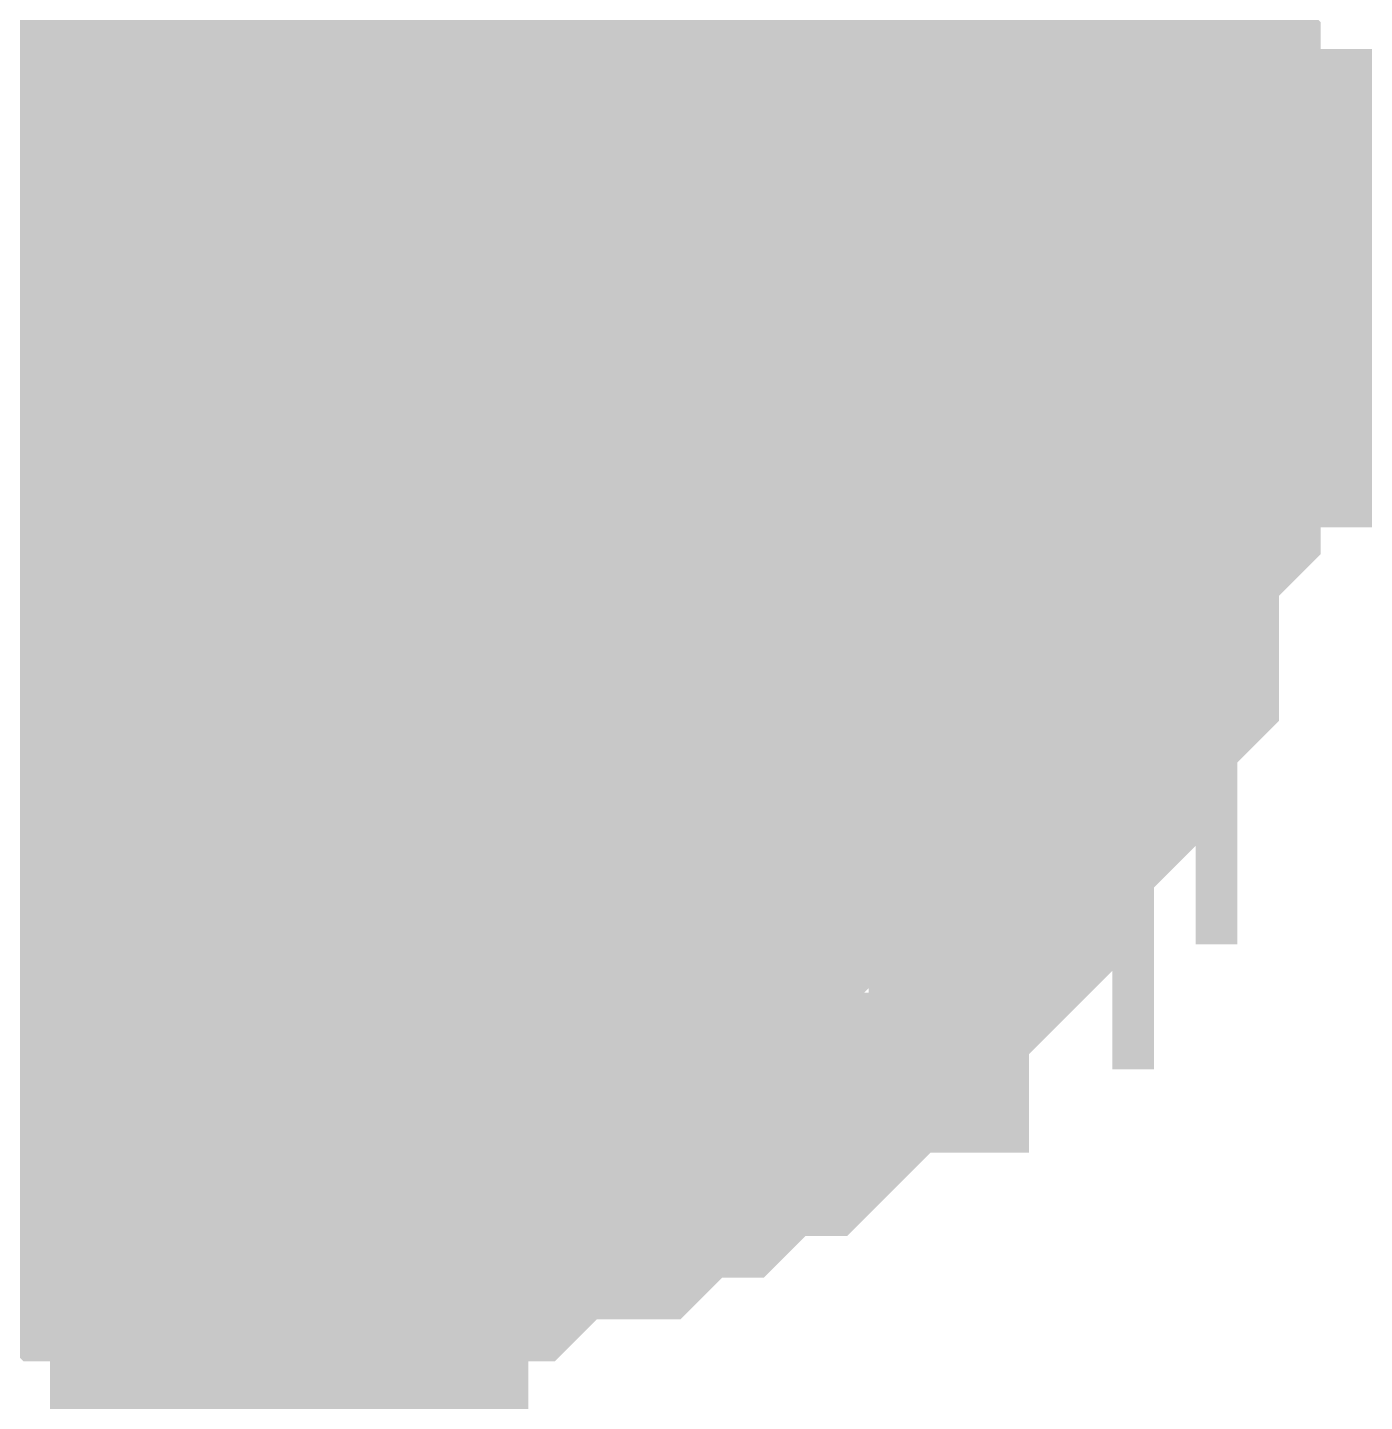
# Model space of a CAD drawing. Header units: inches. Extents: x 0 to 841, y 0 to 594.
# Drawn here: x 749.848 to 750.686, y 241.794 to 242.655 of the extents above; entities that cross this region are included whole.
import ezdxf

# ---------------------------------------------------------------- set-up
doc = ezdxf.new("R2010")
doc.units = ezdxf.units.IN
doc.layers.add('Sheet', color=255, linetype='Continuous')

msp = doc.modelspace()

# ---------------------------------------------------------------- linework, layer by layer
at = {"layer": 'Sheet'}
msp.add_lwpolyline([(749.74602, 242.50001, 0.508, 0.508, 1), (750.25402, 242.50001, 0.508, 0.508, 1)], format="xyseb", close=True, dxfattribs=at)
for points in [[(750.40383, 242.80521, 0.29972, 0.29972, 0), (750.42996, 242.77908, 0.29972, 0.29972, 0), (750.42996, 242.75295, 0.29972, 0.29972, 0), (750.4561, 242.72682, 0.29972, 0.29972, 0), (750.4561, 242.70069, 0.29972, 0.29972, 0), (750.48223, 242.70069, 0.29972, 0.29972, 0), (750.48223, 242.67456, 0.29972, 0.29972, 0), (750.48223, 242.64843, 0.29972, 0.29972, 0), (750.48223, 242.62229, 0.29972, 0.29972, 0), (750.50836, 242.59616, 0.29972, 0.29972, 0), (750.50836, 242.57003, 0.29972, 0.29972, 0), (750.50836, 242.5439, 0.29972, 0.29972, 0), (750.50836, 242.51777, 0.29972, 0.29972, 0), (750.50836, 242.49164, 0.29972, 0.29972, 0)], [(750.40383, 242.80521, 0.29972, 0.29972, 0), (750.42996, 242.77908, 0.29972, 0.29972, 0), (750.42996, 242.75295, 0.29972, 0.29972, 0), (750.4561, 242.72682, 0.29972, 0.29972, 0), (750.4561, 242.70069, 0.29972, 0.29972, 0), (750.48223, 242.70069, 0.29972, 0.29972, 0), (750.48223, 242.67456, 0.29972, 0.29972, 0), (750.48223, 242.64843, 0.29972, 0.29972, 0), (750.48223, 242.62229, 0.29972, 0.29972, 0), (750.50836, 242.59616, 0.29972, 0.29972, 0), (750.50836, 242.57003, 0.29972, 0.29972, 0), (750.50836, 242.5439, 0.29972, 0.29972, 0), (750.50836, 242.51777, 0.29972, 0.29972, 0), (750.50836, 242.49164, 0.29972, 0.29972, 0)], [(750.40383, 242.80521, 0.29972, 0.29972, 0), (750.42996, 242.77908, 0.29972, 0.29972, 0), (750.42996, 242.75295, 0.29972, 0.29972, 0), (750.4561, 242.72682, 0.29972, 0.29972, 0), (750.4561, 242.70069, 0.29972, 0.29972, 0), (750.48223, 242.70069, 0.29972, 0.29972, 0), (750.48223, 242.67456, 0.29972, 0.29972, 0), (750.48223, 242.64843, 0.29972, 0.29972, 0), (750.48223, 242.62229, 0.29972, 0.29972, 0), (750.50836, 242.59616, 0.29972, 0.29972, 0), (750.50836, 242.57003, 0.29972, 0.29972, 0), (750.50836, 242.5439, 0.29972, 0.29972, 0), (750.50836, 242.51777, 0.29972, 0.29972, 0), (750.50836, 242.49164, 0.29972, 0.29972, 0)], [(750.40383, 242.80521, 0.29972, 0.29972, 0), (750.42996, 242.77908, 0.29972, 0.29972, 0), (750.42996, 242.75295, 0.29972, 0.29972, 0), (750.4561, 242.72682, 0.29972, 0.29972, 0), (750.4561, 242.70069, 0.29972, 0.29972, 0), (750.48223, 242.70069, 0.29972, 0.29972, 0), (750.48223, 242.67456, 0.29972, 0.29972, 0), (750.48223, 242.64843, 0.29972, 0.29972, 0), (750.48223, 242.62229, 0.29972, 0.29972, 0), (750.50836, 242.59616, 0.29972, 0.29972, 0), (750.50836, 242.57003, 0.29972, 0.29972, 0), (750.50836, 242.5439, 0.29972, 0.29972, 0), (750.50836, 242.51777, 0.29972, 0.29972, 0), (750.50836, 242.49164, 0.29972, 0.29972, 0)], [(750.40383, 242.80521, 0.29972, 0.29972, 0), (750.42996, 242.77908, 0.29972, 0.29972, 0), (750.42996, 242.75295, 0.29972, 0.29972, 0), (750.4561, 242.72682, 0.29972, 0.29972, 0), (750.4561, 242.70069, 0.29972, 0.29972, 0), (750.48223, 242.70069, 0.29972, 0.29972, 0), (750.48223, 242.67456, 0.29972, 0.29972, 0), (750.48223, 242.64843, 0.29972, 0.29972, 0), (750.48223, 242.62229, 0.29972, 0.29972, 0), (750.50836, 242.59616, 0.29972, 0.29972, 0), (750.50836, 242.57003, 0.29972, 0.29972, 0), (750.50836, 242.5439, 0.29972, 0.29972, 0), (750.50836, 242.51777, 0.29972, 0.29972, 0), (750.50836, 242.49164, 0.29972, 0.29972, 0)], [(750.4561, 242.72682, 0.09906, 0.09906, 0), (750.4561, 242.70069, 0.09906, 0.09906, 0), (750.48223, 242.70069, 0.09906, 0.09906, 0), (750.48223, 242.67456, 0.09906, 0.09906, 0), (750.48223, 242.64843, 0.09906, 0.09906, 0), (750.48223, 242.62229, 0.09906, 0.09906, 0), (750.50836, 242.59616, 0.09906, 0.09906, 0), (750.50836, 242.57003, 0.09906, 0.09906, 0), (750.50836, 242.5439, 0.09906, 0.09906, 0), (750.50836, 242.51777, 0.09906, 0.09906, 0), (750.50836, 242.49164, 0.09906, 0.09906, 0)], [(750.4561, 242.72682, 0.09906, 0.09906, 0), (750.4561, 242.70069, 0.09906, 0.09906, 0), (750.48223, 242.70069, 0.09906, 0.09906, 0), (750.48223, 242.67456, 0.09906, 0.09906, 0), (750.48223, 242.64843, 0.09906, 0.09906, 0), (750.48223, 242.62229, 0.09906, 0.09906, 0), (750.50836, 242.59616, 0.09906, 0.09906, 0), (750.50836, 242.57003, 0.09906, 0.09906, 0), (750.50836, 242.5439, 0.09906, 0.09906, 0), (750.50836, 242.51777, 0.09906, 0.09906, 0), (750.50836, 242.49164, 0.09906, 0.09906, 0)], [(750.4561, 242.72682, 0.09906, 0.09906, 0), (750.4561, 242.70069, 0.09906, 0.09906, 0), (750.48223, 242.70069, 0.09906, 0.09906, 0), (750.48223, 242.67456, 0.09906, 0.09906, 0), (750.48223, 242.64843, 0.09906, 0.09906, 0), (750.48223, 242.62229, 0.09906, 0.09906, 0), (750.50836, 242.59616, 0.09906, 0.09906, 0), (750.50836, 242.57003, 0.09906, 0.09906, 0), (750.50836, 242.5439, 0.09906, 0.09906, 0), (750.50836, 242.51777, 0.09906, 0.09906, 0), (750.50836, 242.49164, 0.09906, 0.09906, 0)], [(750.4561, 242.72682, 0.09906, 0.09906, 0), (750.4561, 242.70069, 0.09906, 0.09906, 0), (750.48223, 242.70069, 0.09906, 0.09906, 0), (750.48223, 242.67456, 0.09906, 0.09906, 0), (750.48223, 242.64843, 0.09906, 0.09906, 0), (750.48223, 242.62229, 0.09906, 0.09906, 0), (750.50836, 242.59616, 0.09906, 0.09906, 0), (750.50836, 242.57003, 0.09906, 0.09906, 0), (750.50836, 242.5439, 0.09906, 0.09906, 0), (750.50836, 242.51777, 0.09906, 0.09906, 0), (750.50836, 242.49164, 0.09906, 0.09906, 0)], [(750.4561, 242.72682, 0.09906, 0.09906, 0), (750.4561, 242.70069, 0.09906, 0.09906, 0), (750.48223, 242.70069, 0.09906, 0.09906, 0), (750.48223, 242.67456, 0.09906, 0.09906, 0), (750.48223, 242.64843, 0.09906, 0.09906, 0), (750.48223, 242.62229, 0.09906, 0.09906, 0), (750.50836, 242.59616, 0.09906, 0.09906, 0), (750.50836, 242.57003, 0.09906, 0.09906, 0), (750.50836, 242.5439, 0.09906, 0.09906, 0), (750.50836, 242.51777, 0.09906, 0.09906, 0), (750.50836, 242.49164, 0.09906, 0.09906, 0)], [(740.0037, 242.49164, 0.29972, 0.29972, 0), (750.01187, 242.49164, 0.29972, 0.29972, 0), (760.02004, 242.49164, 0.29972, 0.29972, 0), (767.51964, 242.49164, 0.29972, 0.29972, 0)], [(750.50836, 242.49164, 0.29972, 0.29972, 0), (750.50836, 242.46551, 0.29972, 0.29972, 0), (750.50836, 242.43938, 0.29972, 0.29972, 0), (750.50836, 242.41325, 0.29972, 0.29972, 0), (750.50836, 242.38712, 0.29972, 0.29972, 0), (750.48223, 242.36099, 0.29972, 0.29972, 0), (750.48223, 242.33486, 0.29972, 0.29972, 0), (750.48223, 242.30873, 0.29972, 0.29972, 0), (750.48223, 242.2826, 0.29972, 0.29972, 0), (750.4561, 242.25647, 0.29972, 0.29972, 0), (750.4561, 242.23034, 0.29972, 0.29972, 0), (750.42996, 242.23034, 0.29972, 0.29972, 0), (750.42996, 242.20421, 0.29972, 0.29972, 0), (750.40383, 242.17808, 0.29972, 0.29972, 0), (750.40383, 242.15194, 0.29972, 0.29972, 0), (750.3777, 242.15194, 0.29972, 0.29972, 0), (750.3777, 242.12581, 0.29972, 0.29972, 0), (750.35157, 242.09968, 0.29972, 0.29972, 0), (750.32544, 242.09968, 0.29972, 0.29972, 0), (750.32544, 242.07355, 0.29972, 0.29972, 0), (750.29931, 242.04742, 0.29972, 0.29972, 0), (750.27318, 242.04742, 0.29972, 0.29972, 0), (750.24705, 242.02129, 0.29972, 0.29972, 0), (750.22092, 242.02129, 0.29972, 0.29972, 0), (750.22092, 242.02129, 0.29972, 0.29972, 0), (750.19479, 241.99516, 0.29972, 0.29972, 0), (750.16865, 241.99516, 0.29972, 0.29972, 0), (750.14252, 241.99516, 0.29972, 0.29972, 0), (750.11639, 241.96903, 0.29972, 0.29972, 0), (750.09026, 241.96903, 0.29972, 0.29972, 0), (750.06413, 241.96903, 0.29972, 0.29972, 0), (750.038, 241.96903, 0.29972, 0.29972, 0), (750.01187, 241.96903, 0.29972, 0.29972, 0)], [(750.01187, 238.38914, 0.29972, 0.29972, 0), (750.01187, 242.49164, 0.29972, 0.29972, 0)], [(750.50836, 242.49164, 0.29972, 0.29972, 0), (750.50836, 242.46551, 0.29972, 0.29972, 0), (750.50836, 242.43938, 0.29972, 0.29972, 0), (750.50836, 242.41325, 0.29972, 0.29972, 0), (750.50836, 242.38712, 0.29972, 0.29972, 0), (750.48223, 242.36099, 0.29972, 0.29972, 0), (750.48223, 242.33486, 0.29972, 0.29972, 0), (750.48223, 242.30873, 0.29972, 0.29972, 0), (750.48223, 242.2826, 0.29972, 0.29972, 0), (750.4561, 242.25647, 0.29972, 0.29972, 0), (750.4561, 242.23034, 0.29972, 0.29972, 0), (750.42996, 242.23034, 0.29972, 0.29972, 0), (750.42996, 242.20421, 0.29972, 0.29972, 0), (750.40383, 242.17808, 0.29972, 0.29972, 0), (750.40383, 242.15194, 0.29972, 0.29972, 0), (750.3777, 242.15194, 0.29972, 0.29972, 0), (750.3777, 242.12581, 0.29972, 0.29972, 0), (750.35157, 242.09968, 0.29972, 0.29972, 0), (750.32544, 242.09968, 0.29972, 0.29972, 0), (750.32544, 242.07355, 0.29972, 0.29972, 0), (750.29931, 242.04742, 0.29972, 0.29972, 0), (750.27318, 242.04742, 0.29972, 0.29972, 0), (750.24705, 242.02129, 0.29972, 0.29972, 0), (750.22092, 242.02129, 0.29972, 0.29972, 0), (750.22092, 242.02129, 0.29972, 0.29972, 0), (750.19479, 241.99516, 0.29972, 0.29972, 0), (750.16865, 241.99516, 0.29972, 0.29972, 0), (750.14252, 241.99516, 0.29972, 0.29972, 0), (750.11639, 241.96903, 0.29972, 0.29972, 0), (750.09026, 241.96903, 0.29972, 0.29972, 0), (750.06413, 241.96903, 0.29972, 0.29972, 0), (750.038, 241.96903, 0.29972, 0.29972, 0), (750.01187, 241.96903, 0.29972, 0.29972, 0)], [(750.50836, 242.49164, 0.29972, 0.29972, 0), (750.50836, 242.46551, 0.29972, 0.29972, 0), (750.50836, 242.43938, 0.29972, 0.29972, 0), (750.50836, 242.41325, 0.29972, 0.29972, 0), (750.50836, 242.38712, 0.29972, 0.29972, 0), (750.48223, 242.36099, 0.29972, 0.29972, 0), (750.48223, 242.33486, 0.29972, 0.29972, 0), (750.48223, 242.30873, 0.29972, 0.29972, 0), (750.48223, 242.2826, 0.29972, 0.29972, 0), (750.4561, 242.25647, 0.29972, 0.29972, 0), (750.4561, 242.23034, 0.29972, 0.29972, 0), (750.42996, 242.23034, 0.29972, 0.29972, 0), (750.42996, 242.20421, 0.29972, 0.29972, 0), (750.40383, 242.17808, 0.29972, 0.29972, 0), (750.40383, 242.15194, 0.29972, 0.29972, 0), (750.3777, 242.15194, 0.29972, 0.29972, 0), (750.3777, 242.12581, 0.29972, 0.29972, 0), (750.35157, 242.09968, 0.29972, 0.29972, 0), (750.32544, 242.09968, 0.29972, 0.29972, 0), (750.32544, 242.07355, 0.29972, 0.29972, 0), (750.29931, 242.04742, 0.29972, 0.29972, 0), (750.27318, 242.04742, 0.29972, 0.29972, 0), (750.24705, 242.02129, 0.29972, 0.29972, 0), (750.22092, 242.02129, 0.29972, 0.29972, 0), (750.22092, 242.02129, 0.29972, 0.29972, 0), (750.19479, 241.99516, 0.29972, 0.29972, 0), (750.16865, 241.99516, 0.29972, 0.29972, 0), (750.14252, 241.99516, 0.29972, 0.29972, 0), (750.11639, 241.96903, 0.29972, 0.29972, 0), (750.09026, 241.96903, 0.29972, 0.29972, 0), (750.06413, 241.96903, 0.29972, 0.29972, 0), (750.038, 241.96903, 0.29972, 0.29972, 0), (750.01187, 241.96903, 0.29972, 0.29972, 0)], [(750.50836, 242.49164, 0.29972, 0.29972, 0), (750.50836, 242.46551, 0.29972, 0.29972, 0), (750.50836, 242.43938, 0.29972, 0.29972, 0), (750.50836, 242.41325, 0.29972, 0.29972, 0), (750.50836, 242.38712, 0.29972, 0.29972, 0), (750.48223, 242.36099, 0.29972, 0.29972, 0), (750.48223, 242.33486, 0.29972, 0.29972, 0), (750.48223, 242.30873, 0.29972, 0.29972, 0), (750.48223, 242.2826, 0.29972, 0.29972, 0), (750.4561, 242.25647, 0.29972, 0.29972, 0), (750.4561, 242.23034, 0.29972, 0.29972, 0), (750.42996, 242.23034, 0.29972, 0.29972, 0), (750.42996, 242.20421, 0.29972, 0.29972, 0), (750.40383, 242.17808, 0.29972, 0.29972, 0), (750.40383, 242.15194, 0.29972, 0.29972, 0), (750.3777, 242.15194, 0.29972, 0.29972, 0), (750.3777, 242.12581, 0.29972, 0.29972, 0), (750.35157, 242.09968, 0.29972, 0.29972, 0), (750.32544, 242.09968, 0.29972, 0.29972, 0), (750.32544, 242.07355, 0.29972, 0.29972, 0), (750.29931, 242.04742, 0.29972, 0.29972, 0), (750.27318, 242.04742, 0.29972, 0.29972, 0), (750.24705, 242.02129, 0.29972, 0.29972, 0), (750.22092, 242.02129, 0.29972, 0.29972, 0), (750.22092, 242.02129, 0.29972, 0.29972, 0), (750.19479, 241.99516, 0.29972, 0.29972, 0), (750.16865, 241.99516, 0.29972, 0.29972, 0), (750.14252, 241.99516, 0.29972, 0.29972, 0), (750.11639, 241.96903, 0.29972, 0.29972, 0), (750.09026, 241.96903, 0.29972, 0.29972, 0), (750.06413, 241.96903, 0.29972, 0.29972, 0), (750.038, 241.96903, 0.29972, 0.29972, 0), (750.01187, 241.96903, 0.29972, 0.29972, 0)], [(750.50836, 242.49164, 0.29972, 0.29972, 0), (750.50836, 242.46551, 0.29972, 0.29972, 0), (750.50836, 242.43938, 0.29972, 0.29972, 0), (750.50836, 242.41325, 0.29972, 0.29972, 0), (750.50836, 242.38712, 0.29972, 0.29972, 0), (750.48223, 242.36099, 0.29972, 0.29972, 0), (750.48223, 242.33486, 0.29972, 0.29972, 0), (750.48223, 242.30873, 0.29972, 0.29972, 0), (750.48223, 242.2826, 0.29972, 0.29972, 0), (750.4561, 242.25647, 0.29972, 0.29972, 0), (750.4561, 242.23034, 0.29972, 0.29972, 0), (750.42996, 242.23034, 0.29972, 0.29972, 0), (750.42996, 242.20421, 0.29972, 0.29972, 0), (750.40383, 242.17808, 0.29972, 0.29972, 0), (750.40383, 242.15194, 0.29972, 0.29972, 0), (750.3777, 242.15194, 0.29972, 0.29972, 0), (750.3777, 242.12581, 0.29972, 0.29972, 0), (750.35157, 242.09968, 0.29972, 0.29972, 0), (750.32544, 242.09968, 0.29972, 0.29972, 0), (750.32544, 242.07355, 0.29972, 0.29972, 0), (750.29931, 242.04742, 0.29972, 0.29972, 0), (750.27318, 242.04742, 0.29972, 0.29972, 0), (750.24705, 242.02129, 0.29972, 0.29972, 0), (750.22092, 242.02129, 0.29972, 0.29972, 0), (750.22092, 242.02129, 0.29972, 0.29972, 0), (750.19479, 241.99516, 0.29972, 0.29972, 0), (750.16865, 241.99516, 0.29972, 0.29972, 0), (750.14252, 241.99516, 0.29972, 0.29972, 0), (750.11639, 241.96903, 0.29972, 0.29972, 0), (750.09026, 241.96903, 0.29972, 0.29972, 0), (750.06413, 241.96903, 0.29972, 0.29972, 0), (750.038, 241.96903, 0.29972, 0.29972, 0), (750.01187, 241.96903, 0.29972, 0.29972, 0)], [(750.50836, 242.49164, 0.29972, 0.29972, 0), (750.50836, 242.49164, 0.29972, 0.29972, 0), (750.50836, 242.49164, 0.29972, 0.29972, 0), (750.50836, 242.49164, 0.29972, 0.29972, 0), (750.50836, 242.49164, 0.29972, 0.29972, 0), (750.50836, 242.49164, 0.29972, 0.29972, 0), (750.50836, 242.49164, 0.29972, 0.29972, 0), (750.50836, 242.49164, 0.29972, 0.29972, 0), (750.50836, 242.49164, 0.29972, 0.29972, 0), (750.50836, 242.49164, 0.29972, 0.29972, 0), (750.50836, 242.49164, 0.29972, 0.29972, 0), (750.50836, 242.49164, 0.29972, 0.29972, 0), (750.50836, 242.49164, 0.29972, 0.29972, 0), (750.50836, 242.49164, 0.29972, 0.29972, 0), (750.50836, 242.49164, 0.29972, 0.29972, 0), (750.50836, 242.49164, 0.29972, 0.29972, 0), (750.50836, 242.49164, 0.29972, 0.29972, 0), (750.50836, 242.49164, 0.29972, 0.29972, 0), (750.50836, 242.49164, 0.29972, 0.29972, 0), (750.50836, 242.49164, 0.29972, 0.29972, 0), (750.50836, 242.49164, 0.29972, 0.29972, 0), (750.50836, 242.49164, 0.29972, 0.29972, 0), (750.50836, 242.49164, 0.29972, 0.29972, 0), (750.50836, 242.49164, 0.29972, 0.29972, 0), (750.50836, 242.49164, 0.29972, 0.29972, 0), (750.50836, 242.49164, 0.29972, 0.29972, 0), (750.50836, 242.49164, 0.29972, 0.29972, 0), (750.50836, 242.49164, 0.29972, 0.29972, 0), (750.50836, 242.49164, 0.29972, 0.29972, 0), (750.50836, 242.49164, 0.29972, 0.29972, 0), (750.50836, 242.49164, 0.29972, 0.29972, 0), (750.50836, 242.49164, 0.29972, 0.29972, 0), (750.50836, 242.49164, 0.29972, 0.29972, 0)], [(750.50836, 242.49164, 0.29972, 0.29972, 0), (750.50836, 242.49164, 0.29972, 0.29972, 0)], [(750.50836, 242.49164, 0.29972, 0.29972, 0), (750.50836, 242.49164, 0.29972, 0.29972, 0), (750.50836, 242.49164, 0.29972, 0.29972, 0), (750.50836, 242.49164, 0.29972, 0.29972, 0), (750.50836, 242.49164, 0.29972, 0.29972, 0), (750.50836, 242.49164, 0.29972, 0.29972, 0), (750.50836, 242.49164, 0.29972, 0.29972, 0), (750.50836, 242.49164, 0.29972, 0.29972, 0), (750.50836, 242.49164, 0.29972, 0.29972, 0), (750.50836, 242.49164, 0.29972, 0.29972, 0), (750.50836, 242.49164, 0.29972, 0.29972, 0), (750.50836, 242.49164, 0.29972, 0.29972, 0), (750.50836, 242.49164, 0.29972, 0.29972, 0), (750.50836, 242.49164, 0.29972, 0.29972, 0), (750.50836, 242.49164, 0.29972, 0.29972, 0), (750.50836, 242.49164, 0.29972, 0.29972, 0), (750.50836, 242.49164, 0.29972, 0.29972, 0), (750.50836, 242.49164, 0.29972, 0.29972, 0), (750.50836, 242.49164, 0.29972, 0.29972, 0), (750.50836, 242.49164, 0.29972, 0.29972, 0), (750.50836, 242.49164, 0.29972, 0.29972, 0), (750.50836, 242.49164, 0.29972, 0.29972, 0), (750.50836, 242.49164, 0.29972, 0.29972, 0), (750.50836, 242.49164, 0.29972, 0.29972, 0), (750.50836, 242.49164, 0.29972, 0.29972, 0), (750.50836, 242.49164, 0.29972, 0.29972, 0), (750.50836, 242.49164, 0.29972, 0.29972, 0), (750.50836, 242.49164, 0.29972, 0.29972, 0), (750.50836, 242.49164, 0.29972, 0.29972, 0), (750.50836, 242.49164, 0.29972, 0.29972, 0), (750.50836, 242.49164, 0.29972, 0.29972, 0), (750.50836, 242.49164, 0.29972, 0.29972, 0), (750.50836, 242.49164, 0.29972, 0.29972, 0)], [(750.50836, 242.49164, 0.29972, 0.29972, 0), (750.50836, 242.49164, 0.29972, 0.29972, 0)], [(750.50836, 242.49164, 0.29972, 0.29972, 0), (750.50836, 242.49164, 0.29972, 0.29972, 0), (750.50836, 242.49164, 0.29972, 0.29972, 0), (750.50836, 242.49164, 0.29972, 0.29972, 0), (750.50836, 242.49164, 0.29972, 0.29972, 0), (750.50836, 242.49164, 0.29972, 0.29972, 0), (750.50836, 242.49164, 0.29972, 0.29972, 0), (750.50836, 242.49164, 0.29972, 0.29972, 0), (750.50836, 242.49164, 0.29972, 0.29972, 0), (750.50836, 242.49164, 0.29972, 0.29972, 0), (750.50836, 242.49164, 0.29972, 0.29972, 0), (750.50836, 242.49164, 0.29972, 0.29972, 0), (750.50836, 242.49164, 0.29972, 0.29972, 0), (750.50836, 242.49164, 0.29972, 0.29972, 0), (750.50836, 242.49164, 0.29972, 0.29972, 0), (750.50836, 242.49164, 0.29972, 0.29972, 0), (750.50836, 242.49164, 0.29972, 0.29972, 0), (750.50836, 242.49164, 0.29972, 0.29972, 0), (750.50836, 242.49164, 0.29972, 0.29972, 0), (750.50836, 242.49164, 0.29972, 0.29972, 0), (750.50836, 242.49164, 0.29972, 0.29972, 0), (750.50836, 242.49164, 0.29972, 0.29972, 0), (750.50836, 242.49164, 0.29972, 0.29972, 0), (750.50836, 242.49164, 0.29972, 0.29972, 0), (750.50836, 242.49164, 0.29972, 0.29972, 0), (750.50836, 242.49164, 0.29972, 0.29972, 0), (750.50836, 242.49164, 0.29972, 0.29972, 0), (750.50836, 242.49164, 0.29972, 0.29972, 0), (750.50836, 242.49164, 0.29972, 0.29972, 0), (750.50836, 242.49164, 0.29972, 0.29972, 0), (750.50836, 242.49164, 0.29972, 0.29972, 0), (750.50836, 242.49164, 0.29972, 0.29972, 0), (750.50836, 242.49164, 0.29972, 0.29972, 0)], [(750.50836, 242.49164, 0.29972, 0.29972, 0), (750.50836, 242.49164, 0.29972, 0.29972, 0)], [(750.50836, 242.49164, 0.29972, 0.29972, 0), (750.50836, 242.49164, 0.29972, 0.29972, 0), (750.50836, 242.49164, 0.29972, 0.29972, 0), (750.50836, 242.49164, 0.29972, 0.29972, 0), (750.50836, 242.49164, 0.29972, 0.29972, 0), (750.50836, 242.49164, 0.29972, 0.29972, 0), (750.50836, 242.49164, 0.29972, 0.29972, 0), (750.50836, 242.49164, 0.29972, 0.29972, 0), (750.50836, 242.49164, 0.29972, 0.29972, 0), (750.50836, 242.49164, 0.29972, 0.29972, 0), (750.50836, 242.49164, 0.29972, 0.29972, 0), (750.50836, 242.49164, 0.29972, 0.29972, 0), (750.50836, 242.49164, 0.29972, 0.29972, 0), (750.50836, 242.49164, 0.29972, 0.29972, 0), (750.50836, 242.49164, 0.29972, 0.29972, 0), (750.50836, 242.49164, 0.29972, 0.29972, 0), (750.50836, 242.49164, 0.29972, 0.29972, 0), (750.50836, 242.49164, 0.29972, 0.29972, 0), (750.50836, 242.49164, 0.29972, 0.29972, 0), (750.50836, 242.49164, 0.29972, 0.29972, 0), (750.50836, 242.49164, 0.29972, 0.29972, 0), (750.50836, 242.49164, 0.29972, 0.29972, 0), (750.50836, 242.49164, 0.29972, 0.29972, 0), (750.50836, 242.49164, 0.29972, 0.29972, 0), (750.50836, 242.49164, 0.29972, 0.29972, 0), (750.50836, 242.49164, 0.29972, 0.29972, 0), (750.50836, 242.49164, 0.29972, 0.29972, 0), (750.50836, 242.49164, 0.29972, 0.29972, 0), (750.50836, 242.49164, 0.29972, 0.29972, 0), (750.50836, 242.49164, 0.29972, 0.29972, 0), (750.50836, 242.49164, 0.29972, 0.29972, 0), (750.50836, 242.49164, 0.29972, 0.29972, 0), (750.50836, 242.49164, 0.29972, 0.29972, 0)], [(750.50836, 242.49164, 0.29972, 0.29972, 0), (750.50836, 242.49164, 0.29972, 0.29972, 0)], [(750.50836, 242.49164, 0.29972, 0.29972, 0), (750.50836, 242.49164, 0.29972, 0.29972, 0), (750.50836, 242.49164, 0.29972, 0.29972, 0), (750.50836, 242.49164, 0.29972, 0.29972, 0), (750.50836, 242.49164, 0.29972, 0.29972, 0), (750.50836, 242.49164, 0.29972, 0.29972, 0), (750.50836, 242.49164, 0.29972, 0.29972, 0), (750.50836, 242.49164, 0.29972, 0.29972, 0), (750.50836, 242.49164, 0.29972, 0.29972, 0), (750.50836, 242.49164, 0.29972, 0.29972, 0), (750.50836, 242.49164, 0.29972, 0.29972, 0), (750.50836, 242.49164, 0.29972, 0.29972, 0), (750.50836, 242.49164, 0.29972, 0.29972, 0), (750.50836, 242.49164, 0.29972, 0.29972, 0), (750.50836, 242.49164, 0.29972, 0.29972, 0), (750.50836, 242.49164, 0.29972, 0.29972, 0), (750.50836, 242.49164, 0.29972, 0.29972, 0), (750.50836, 242.49164, 0.29972, 0.29972, 0), (750.50836, 242.49164, 0.29972, 0.29972, 0), (750.50836, 242.49164, 0.29972, 0.29972, 0), (750.50836, 242.49164, 0.29972, 0.29972, 0), (750.50836, 242.49164, 0.29972, 0.29972, 0), (750.50836, 242.49164, 0.29972, 0.29972, 0), (750.50836, 242.49164, 0.29972, 0.29972, 0), (750.50836, 242.49164, 0.29972, 0.29972, 0), (750.50836, 242.49164, 0.29972, 0.29972, 0), (750.50836, 242.49164, 0.29972, 0.29972, 0), (750.50836, 242.49164, 0.29972, 0.29972, 0), (750.50836, 242.49164, 0.29972, 0.29972, 0), (750.50836, 242.49164, 0.29972, 0.29972, 0), (750.50836, 242.49164, 0.29972, 0.29972, 0), (750.50836, 242.49164, 0.29972, 0.29972, 0), (750.50836, 242.49164, 0.29972, 0.29972, 0)], [(750.50836, 242.49164, 0.29972, 0.29972, 0), (750.50836, 242.49164, 0.29972, 0.29972, 0)], [(750.50836, 242.49164, 0.09906, 0.09906, 0), (750.50836, 242.46551, 0.09906, 0.09906, 0), (750.50836, 242.43938, 0.09906, 0.09906, 0), (750.50836, 242.41325, 0.09906, 0.09906, 0), (750.50836, 242.38712, 0.09906, 0.09906, 0), (750.48223, 242.36099, 0.09906, 0.09906, 0), (750.48223, 242.33486, 0.09906, 0.09906, 0), (750.48223, 242.30873, 0.09906, 0.09906, 0), (750.48223, 242.2826, 0.09906, 0.09906, 0), (750.4561, 242.25647, 0.09906, 0.09906, 0), (750.4561, 242.23034, 0.09906, 0.09906, 0), (750.42996, 242.23034, 0.09906, 0.09906, 0), (750.42996, 242.20421, 0.09906, 0.09906, 0), (750.40383, 242.17808, 0.09906, 0.09906, 0), (750.40383, 242.15194, 0.09906, 0.09906, 0), (750.3777, 242.15194, 0.09906, 0.09906, 0), (750.3777, 242.12581, 0.09906, 0.09906, 0), (750.35157, 242.09968, 0.09906, 0.09906, 0), (750.32544, 242.09968, 0.09906, 0.09906, 0), (750.32544, 242.07355, 0.09906, 0.09906, 0), (750.29931, 242.04742, 0.09906, 0.09906, 0), (750.27318, 242.04742, 0.09906, 0.09906, 0), (750.24705, 242.02129, 0.09906, 0.09906, 0), (750.22092, 242.02129, 0.09906, 0.09906, 0), (750.22092, 242.02129, 0.09906, 0.09906, 0), (750.19479, 241.99516, 0.09906, 0.09906, 0), (750.16865, 241.99516, 0.09906, 0.09906, 0), (750.14252, 241.99516, 0.09906, 0.09906, 0), (750.11639, 241.96903, 0.09906, 0.09906, 0), (750.09026, 241.96903, 0.09906, 0.09906, 0), (750.06413, 241.96903, 0.09906, 0.09906, 0), (750.038, 241.96903, 0.09906, 0.09906, 0), (750.01187, 241.96903, 0.09906, 0.09906, 0)], [(750.50836, 242.49164, 0.09906, 0.09906, 0), (750.50836, 242.46551, 0.09906, 0.09906, 0), (750.50836, 242.43938, 0.09906, 0.09906, 0), (750.50836, 242.41325, 0.09906, 0.09906, 0), (750.50836, 242.38712, 0.09906, 0.09906, 0), (750.48223, 242.36099, 0.09906, 0.09906, 0), (750.48223, 242.33486, 0.09906, 0.09906, 0), (750.48223, 242.30873, 0.09906, 0.09906, 0), (750.48223, 242.2826, 0.09906, 0.09906, 0), (750.4561, 242.25647, 0.09906, 0.09906, 0), (750.4561, 242.23034, 0.09906, 0.09906, 0), (750.42996, 242.23034, 0.09906, 0.09906, 0), (750.42996, 242.20421, 0.09906, 0.09906, 0), (750.40383, 242.17808, 0.09906, 0.09906, 0), (750.40383, 242.15194, 0.09906, 0.09906, 0), (750.3777, 242.15194, 0.09906, 0.09906, 0), (750.3777, 242.12581, 0.09906, 0.09906, 0), (750.35157, 242.09968, 0.09906, 0.09906, 0), (750.32544, 242.09968, 0.09906, 0.09906, 0), (750.32544, 242.07355, 0.09906, 0.09906, 0), (750.29931, 242.04742, 0.09906, 0.09906, 0), (750.27318, 242.04742, 0.09906, 0.09906, 0), (750.24705, 242.02129, 0.09906, 0.09906, 0), (750.22092, 242.02129, 0.09906, 0.09906, 0), (750.22092, 242.02129, 0.09906, 0.09906, 0), (750.19479, 241.99516, 0.09906, 0.09906, 0), (750.16865, 241.99516, 0.09906, 0.09906, 0), (750.14252, 241.99516, 0.09906, 0.09906, 0), (750.11639, 241.96903, 0.09906, 0.09906, 0), (750.09026, 241.96903, 0.09906, 0.09906, 0), (750.06413, 241.96903, 0.09906, 0.09906, 0), (750.038, 241.96903, 0.09906, 0.09906, 0), (750.01187, 241.96903, 0.09906, 0.09906, 0)], [(750.50836, 242.49164, 0.09906, 0.09906, 0), (750.50836, 242.46551, 0.09906, 0.09906, 0), (750.50836, 242.43938, 0.09906, 0.09906, 0), (750.50836, 242.41325, 0.09906, 0.09906, 0), (750.50836, 242.38712, 0.09906, 0.09906, 0), (750.48223, 242.36099, 0.09906, 0.09906, 0), (750.48223, 242.33486, 0.09906, 0.09906, 0), (750.48223, 242.30873, 0.09906, 0.09906, 0), (750.48223, 242.2826, 0.09906, 0.09906, 0), (750.4561, 242.25647, 0.09906, 0.09906, 0), (750.4561, 242.23034, 0.09906, 0.09906, 0), (750.42996, 242.23034, 0.09906, 0.09906, 0), (750.42996, 242.20421, 0.09906, 0.09906, 0), (750.40383, 242.17808, 0.09906, 0.09906, 0), (750.40383, 242.15194, 0.09906, 0.09906, 0), (750.3777, 242.15194, 0.09906, 0.09906, 0), (750.3777, 242.12581, 0.09906, 0.09906, 0), (750.35157, 242.09968, 0.09906, 0.09906, 0), (750.32544, 242.09968, 0.09906, 0.09906, 0), (750.32544, 242.07355, 0.09906, 0.09906, 0), (750.29931, 242.04742, 0.09906, 0.09906, 0), (750.27318, 242.04742, 0.09906, 0.09906, 0), (750.24705, 242.02129, 0.09906, 0.09906, 0), (750.22092, 242.02129, 0.09906, 0.09906, 0), (750.22092, 242.02129, 0.09906, 0.09906, 0), (750.19479, 241.99516, 0.09906, 0.09906, 0), (750.16865, 241.99516, 0.09906, 0.09906, 0), (750.14252, 241.99516, 0.09906, 0.09906, 0), (750.11639, 241.96903, 0.09906, 0.09906, 0), (750.09026, 241.96903, 0.09906, 0.09906, 0), (750.06413, 241.96903, 0.09906, 0.09906, 0), (750.038, 241.96903, 0.09906, 0.09906, 0), (750.01187, 241.96903, 0.09906, 0.09906, 0)], [(750.50836, 242.49164, 0.09906, 0.09906, 0), (750.50836, 242.46551, 0.09906, 0.09906, 0), (750.50836, 242.43938, 0.09906, 0.09906, 0), (750.50836, 242.41325, 0.09906, 0.09906, 0), (750.50836, 242.38712, 0.09906, 0.09906, 0), (750.48223, 242.36099, 0.09906, 0.09906, 0), (750.48223, 242.33486, 0.09906, 0.09906, 0), (750.48223, 242.30873, 0.09906, 0.09906, 0), (750.48223, 242.2826, 0.09906, 0.09906, 0), (750.4561, 242.25647, 0.09906, 0.09906, 0), (750.4561, 242.23034, 0.09906, 0.09906, 0), (750.42996, 242.23034, 0.09906, 0.09906, 0), (750.42996, 242.20421, 0.09906, 0.09906, 0), (750.40383, 242.17808, 0.09906, 0.09906, 0), (750.40383, 242.15194, 0.09906, 0.09906, 0), (750.3777, 242.15194, 0.09906, 0.09906, 0), (750.3777, 242.12581, 0.09906, 0.09906, 0), (750.35157, 242.09968, 0.09906, 0.09906, 0), (750.32544, 242.09968, 0.09906, 0.09906, 0), (750.32544, 242.07355, 0.09906, 0.09906, 0), (750.29931, 242.04742, 0.09906, 0.09906, 0), (750.27318, 242.04742, 0.09906, 0.09906, 0), (750.24705, 242.02129, 0.09906, 0.09906, 0), (750.22092, 242.02129, 0.09906, 0.09906, 0), (750.22092, 242.02129, 0.09906, 0.09906, 0), (750.19479, 241.99516, 0.09906, 0.09906, 0), (750.16865, 241.99516, 0.09906, 0.09906, 0), (750.14252, 241.99516, 0.09906, 0.09906, 0), (750.11639, 241.96903, 0.09906, 0.09906, 0), (750.09026, 241.96903, 0.09906, 0.09906, 0), (750.06413, 241.96903, 0.09906, 0.09906, 0), (750.038, 241.96903, 0.09906, 0.09906, 0), (750.01187, 241.96903, 0.09906, 0.09906, 0)], [(750.50836, 242.49164, 0.09906, 0.09906, 0), (750.50836, 242.46551, 0.09906, 0.09906, 0), (750.50836, 242.43938, 0.09906, 0.09906, 0), (750.50836, 242.41325, 0.09906, 0.09906, 0), (750.50836, 242.38712, 0.09906, 0.09906, 0), (750.48223, 242.36099, 0.09906, 0.09906, 0), (750.48223, 242.33486, 0.09906, 0.09906, 0), (750.48223, 242.30873, 0.09906, 0.09906, 0), (750.48223, 242.2826, 0.09906, 0.09906, 0), (750.4561, 242.25647, 0.09906, 0.09906, 0), (750.4561, 242.23034, 0.09906, 0.09906, 0), (750.42996, 242.23034, 0.09906, 0.09906, 0), (750.42996, 242.20421, 0.09906, 0.09906, 0), (750.40383, 242.17808, 0.09906, 0.09906, 0), (750.40383, 242.15194, 0.09906, 0.09906, 0), (750.3777, 242.15194, 0.09906, 0.09906, 0), (750.3777, 242.12581, 0.09906, 0.09906, 0), (750.35157, 242.09968, 0.09906, 0.09906, 0), (750.32544, 242.09968, 0.09906, 0.09906, 0), (750.32544, 242.07355, 0.09906, 0.09906, 0), (750.29931, 242.04742, 0.09906, 0.09906, 0), (750.27318, 242.04742, 0.09906, 0.09906, 0), (750.24705, 242.02129, 0.09906, 0.09906, 0), (750.22092, 242.02129, 0.09906, 0.09906, 0), (750.22092, 242.02129, 0.09906, 0.09906, 0), (750.19479, 241.99516, 0.09906, 0.09906, 0), (750.16865, 241.99516, 0.09906, 0.09906, 0), (750.14252, 241.99516, 0.09906, 0.09906, 0), (750.11639, 241.96903, 0.09906, 0.09906, 0), (750.09026, 241.96903, 0.09906, 0.09906, 0), (750.06413, 241.96903, 0.09906, 0.09906, 0), (750.038, 241.96903, 0.09906, 0.09906, 0), (750.01187, 241.96903, 0.09906, 0.09906, 0)], [(750.50836, 242.49164, 0.09906, 0.09906, 0), (750.50836, 242.49164, 0.09906, 0.09906, 0), (750.50836, 242.49164, 0.09906, 0.09906, 0), (750.50836, 242.49164, 0.09906, 0.09906, 0), (750.50836, 242.49164, 0.09906, 0.09906, 0), (750.50836, 242.49164, 0.09906, 0.09906, 0), (750.50836, 242.49164, 0.09906, 0.09906, 0), (750.50836, 242.49164, 0.09906, 0.09906, 0), (750.50836, 242.49164, 0.09906, 0.09906, 0), (750.50836, 242.49164, 0.09906, 0.09906, 0), (750.50836, 242.49164, 0.09906, 0.09906, 0), (750.50836, 242.49164, 0.09906, 0.09906, 0), (750.50836, 242.49164, 0.09906, 0.09906, 0), (750.50836, 242.49164, 0.09906, 0.09906, 0), (750.50836, 242.49164, 0.09906, 0.09906, 0), (750.50836, 242.49164, 0.09906, 0.09906, 0), (750.50836, 242.49164, 0.09906, 0.09906, 0), (750.50836, 242.49164, 0.09906, 0.09906, 0), (750.50836, 242.49164, 0.09906, 0.09906, 0), (750.50836, 242.49164, 0.09906, 0.09906, 0), (750.50836, 242.49164, 0.09906, 0.09906, 0), (750.50836, 242.49164, 0.09906, 0.09906, 0), (750.50836, 242.49164, 0.09906, 0.09906, 0), (750.50836, 242.49164, 0.09906, 0.09906, 0), (750.50836, 242.49164, 0.09906, 0.09906, 0), (750.50836, 242.49164, 0.09906, 0.09906, 0), (750.50836, 242.49164, 0.09906, 0.09906, 0), (750.50836, 242.49164, 0.09906, 0.09906, 0), (750.50836, 242.49164, 0.09906, 0.09906, 0), (750.50836, 242.49164, 0.09906, 0.09906, 0), (750.50836, 242.49164, 0.09906, 0.09906, 0), (750.50836, 242.49164, 0.09906, 0.09906, 0), (750.50836, 242.49164, 0.09906, 0.09906, 0)], [(750.50836, 242.49164, 0.09906, 0.09906, 0), (750.50836, 242.49164, 0.09906, 0.09906, 0)], [(750.50836, 242.49164, 0.09906, 0.09906, 0), (750.50836, 242.49164, 0.09906, 0.09906, 0), (750.50836, 242.49164, 0.09906, 0.09906, 0), (750.50836, 242.49164, 0.09906, 0.09906, 0), (750.50836, 242.49164, 0.09906, 0.09906, 0), (750.50836, 242.49164, 0.09906, 0.09906, 0), (750.50836, 242.49164, 0.09906, 0.09906, 0), (750.50836, 242.49164, 0.09906, 0.09906, 0), (750.50836, 242.49164, 0.09906, 0.09906, 0), (750.50836, 242.49164, 0.09906, 0.09906, 0), (750.50836, 242.49164, 0.09906, 0.09906, 0), (750.50836, 242.49164, 0.09906, 0.09906, 0), (750.50836, 242.49164, 0.09906, 0.09906, 0), (750.50836, 242.49164, 0.09906, 0.09906, 0), (750.50836, 242.49164, 0.09906, 0.09906, 0), (750.50836, 242.49164, 0.09906, 0.09906, 0), (750.50836, 242.49164, 0.09906, 0.09906, 0), (750.50836, 242.49164, 0.09906, 0.09906, 0), (750.50836, 242.49164, 0.09906, 0.09906, 0), (750.50836, 242.49164, 0.09906, 0.09906, 0), (750.50836, 242.49164, 0.09906, 0.09906, 0), (750.50836, 242.49164, 0.09906, 0.09906, 0), (750.50836, 242.49164, 0.09906, 0.09906, 0), (750.50836, 242.49164, 0.09906, 0.09906, 0), (750.50836, 242.49164, 0.09906, 0.09906, 0), (750.50836, 242.49164, 0.09906, 0.09906, 0), (750.50836, 242.49164, 0.09906, 0.09906, 0), (750.50836, 242.49164, 0.09906, 0.09906, 0), (750.50836, 242.49164, 0.09906, 0.09906, 0), (750.50836, 242.49164, 0.09906, 0.09906, 0), (750.50836, 242.49164, 0.09906, 0.09906, 0), (750.50836, 242.49164, 0.09906, 0.09906, 0), (750.50836, 242.49164, 0.09906, 0.09906, 0)], [(750.50836, 242.49164, 0.09906, 0.09906, 0), (750.50836, 242.49164, 0.09906, 0.09906, 0)], [(750.50836, 242.49164, 0.09906, 0.09906, 0), (750.50836, 242.49164, 0.09906, 0.09906, 0), (750.50836, 242.49164, 0.09906, 0.09906, 0), (750.50836, 242.49164, 0.09906, 0.09906, 0), (750.50836, 242.49164, 0.09906, 0.09906, 0), (750.50836, 242.49164, 0.09906, 0.09906, 0), (750.50836, 242.49164, 0.09906, 0.09906, 0), (750.50836, 242.49164, 0.09906, 0.09906, 0), (750.50836, 242.49164, 0.09906, 0.09906, 0), (750.50836, 242.49164, 0.09906, 0.09906, 0), (750.50836, 242.49164, 0.09906, 0.09906, 0), (750.50836, 242.49164, 0.09906, 0.09906, 0), (750.50836, 242.49164, 0.09906, 0.09906, 0), (750.50836, 242.49164, 0.09906, 0.09906, 0), (750.50836, 242.49164, 0.09906, 0.09906, 0), (750.50836, 242.49164, 0.09906, 0.09906, 0), (750.50836, 242.49164, 0.09906, 0.09906, 0), (750.50836, 242.49164, 0.09906, 0.09906, 0), (750.50836, 242.49164, 0.09906, 0.09906, 0), (750.50836, 242.49164, 0.09906, 0.09906, 0), (750.50836, 242.49164, 0.09906, 0.09906, 0), (750.50836, 242.49164, 0.09906, 0.09906, 0), (750.50836, 242.49164, 0.09906, 0.09906, 0), (750.50836, 242.49164, 0.09906, 0.09906, 0), (750.50836, 242.49164, 0.09906, 0.09906, 0), (750.50836, 242.49164, 0.09906, 0.09906, 0), (750.50836, 242.49164, 0.09906, 0.09906, 0), (750.50836, 242.49164, 0.09906, 0.09906, 0), (750.50836, 242.49164, 0.09906, 0.09906, 0), (750.50836, 242.49164, 0.09906, 0.09906, 0), (750.50836, 242.49164, 0.09906, 0.09906, 0), (750.50836, 242.49164, 0.09906, 0.09906, 0), (750.50836, 242.49164, 0.09906, 0.09906, 0)], [(750.50836, 242.49164, 0.09906, 0.09906, 0), (750.50836, 242.49164, 0.09906, 0.09906, 0)], [(750.50836, 242.49164, 0.09906, 0.09906, 0), (750.50836, 242.49164, 0.09906, 0.09906, 0), (750.50836, 242.49164, 0.09906, 0.09906, 0), (750.50836, 242.49164, 0.09906, 0.09906, 0), (750.50836, 242.49164, 0.09906, 0.09906, 0), (750.50836, 242.49164, 0.09906, 0.09906, 0), (750.50836, 242.49164, 0.09906, 0.09906, 0), (750.50836, 242.49164, 0.09906, 0.09906, 0), (750.50836, 242.49164, 0.09906, 0.09906, 0), (750.50836, 242.49164, 0.09906, 0.09906, 0), (750.50836, 242.49164, 0.09906, 0.09906, 0), (750.50836, 242.49164, 0.09906, 0.09906, 0), (750.50836, 242.49164, 0.09906, 0.09906, 0), (750.50836, 242.49164, 0.09906, 0.09906, 0), (750.50836, 242.49164, 0.09906, 0.09906, 0), (750.50836, 242.49164, 0.09906, 0.09906, 0), (750.50836, 242.49164, 0.09906, 0.09906, 0), (750.50836, 242.49164, 0.09906, 0.09906, 0), (750.50836, 242.49164, 0.09906, 0.09906, 0), (750.50836, 242.49164, 0.09906, 0.09906, 0), (750.50836, 242.49164, 0.09906, 0.09906, 0), (750.50836, 242.49164, 0.09906, 0.09906, 0), (750.50836, 242.49164, 0.09906, 0.09906, 0), (750.50836, 242.49164, 0.09906, 0.09906, 0), (750.50836, 242.49164, 0.09906, 0.09906, 0), (750.50836, 242.49164, 0.09906, 0.09906, 0), (750.50836, 242.49164, 0.09906, 0.09906, 0), (750.50836, 242.49164, 0.09906, 0.09906, 0), (750.50836, 242.49164, 0.09906, 0.09906, 0), (750.50836, 242.49164, 0.09906, 0.09906, 0), (750.50836, 242.49164, 0.09906, 0.09906, 0), (750.50836, 242.49164, 0.09906, 0.09906, 0), (750.50836, 242.49164, 0.09906, 0.09906, 0)], [(750.50836, 242.49164, 0.09906, 0.09906, 0), (750.50836, 242.49164, 0.09906, 0.09906, 0)], [(750.50836, 242.49164, 0.09906, 0.09906, 0), (750.50836, 242.49164, 0.09906, 0.09906, 0), (750.50836, 242.49164, 0.09906, 0.09906, 0), (750.50836, 242.49164, 0.09906, 0.09906, 0), (750.50836, 242.49164, 0.09906, 0.09906, 0), (750.50836, 242.49164, 0.09906, 0.09906, 0), (750.50836, 242.49164, 0.09906, 0.09906, 0), (750.50836, 242.49164, 0.09906, 0.09906, 0), (750.50836, 242.49164, 0.09906, 0.09906, 0), (750.50836, 242.49164, 0.09906, 0.09906, 0), (750.50836, 242.49164, 0.09906, 0.09906, 0), (750.50836, 242.49164, 0.09906, 0.09906, 0), (750.50836, 242.49164, 0.09906, 0.09906, 0), (750.50836, 242.49164, 0.09906, 0.09906, 0), (750.50836, 242.49164, 0.09906, 0.09906, 0), (750.50836, 242.49164, 0.09906, 0.09906, 0), (750.50836, 242.49164, 0.09906, 0.09906, 0), (750.50836, 242.49164, 0.09906, 0.09906, 0), (750.50836, 242.49164, 0.09906, 0.09906, 0), (750.50836, 242.49164, 0.09906, 0.09906, 0), (750.50836, 242.49164, 0.09906, 0.09906, 0), (750.50836, 242.49164, 0.09906, 0.09906, 0), (750.50836, 242.49164, 0.09906, 0.09906, 0), (750.50836, 242.49164, 0.09906, 0.09906, 0), (750.50836, 242.49164, 0.09906, 0.09906, 0), (750.50836, 242.49164, 0.09906, 0.09906, 0), (750.50836, 242.49164, 0.09906, 0.09906, 0), (750.50836, 242.49164, 0.09906, 0.09906, 0), (750.50836, 242.49164, 0.09906, 0.09906, 0), (750.50836, 242.49164, 0.09906, 0.09906, 0), (750.50836, 242.49164, 0.09906, 0.09906, 0), (750.50836, 242.49164, 0.09906, 0.09906, 0), (750.50836, 242.49164, 0.09906, 0.09906, 0)], [(750.50836, 242.49164, 0.09906, 0.09906, 0), (750.50836, 242.49164, 0.09906, 0.09906, 0)], [(750.01187, 241.96903, 0.29972, 0.29972, 0), (749.98574, 241.96903, 0.29972, 0.29972, 0), (749.95961, 241.96903, 0.29972, 0.29972, 0), (749.93348, 241.96903, 0.29972, 0.29972, 0), (749.90734, 241.96903, 0.29972, 0.29972, 0), (749.88121, 241.99516, 0.29972, 0.29972, 0), (749.85508, 241.99516, 0.29972, 0.29972, 0), (749.82895, 241.99516, 0.29972, 0.29972, 0), (749.80282, 242.02129, 0.29972, 0.29972, 0), (749.80282, 242.02129, 0.29972, 0.29972, 0), (749.77669, 242.02129, 0.29972, 0.29972, 0), (749.75056, 242.04742, 0.29972, 0.29972, 0), (749.72443, 242.04742, 0.29972, 0.29972, 0), (749.6983, 242.07355, 0.29972, 0.29972, 0), (749.6983, 242.09968, 0.29972, 0.29972, 0), (749.67217, 242.09968, 0.29972, 0.29972, 0)], [(750.01187, 241.96903, 0.29972, 0.29972, 0), (749.98574, 241.96903, 0.29972, 0.29972, 0), (749.95961, 241.96903, 0.29972, 0.29972, 0), (749.93348, 241.96903, 0.29972, 0.29972, 0), (749.90734, 241.96903, 0.29972, 0.29972, 0), (749.88121, 241.99516, 0.29972, 0.29972, 0), (749.85508, 241.99516, 0.29972, 0.29972, 0), (749.82895, 241.99516, 0.29972, 0.29972, 0), (749.80282, 242.02129, 0.29972, 0.29972, 0), (749.80282, 242.02129, 0.29972, 0.29972, 0), (749.77669, 242.02129, 0.29972, 0.29972, 0), (749.75056, 242.04742, 0.29972, 0.29972, 0), (749.72443, 242.04742, 0.29972, 0.29972, 0), (749.6983, 242.07355, 0.29972, 0.29972, 0), (749.6983, 242.09968, 0.29972, 0.29972, 0), (749.67217, 242.09968, 0.29972, 0.29972, 0)], [(750.01187, 241.96903, 0.29972, 0.29972, 0), (749.98574, 241.96903, 0.29972, 0.29972, 0), (749.95961, 241.96903, 0.29972, 0.29972, 0), (749.93348, 241.96903, 0.29972, 0.29972, 0), (749.90734, 241.96903, 0.29972, 0.29972, 0), (749.88121, 241.99516, 0.29972, 0.29972, 0), (749.85508, 241.99516, 0.29972, 0.29972, 0), (749.82895, 241.99516, 0.29972, 0.29972, 0), (749.80282, 242.02129, 0.29972, 0.29972, 0), (749.80282, 242.02129, 0.29972, 0.29972, 0), (749.77669, 242.02129, 0.29972, 0.29972, 0), (749.75056, 242.04742, 0.29972, 0.29972, 0), (749.72443, 242.04742, 0.29972, 0.29972, 0), (749.6983, 242.07355, 0.29972, 0.29972, 0), (749.6983, 242.09968, 0.29972, 0.29972, 0), (749.67217, 242.09968, 0.29972, 0.29972, 0)], [(750.01187, 241.96903, 0.29972, 0.29972, 0), (749.98574, 241.96903, 0.29972, 0.29972, 0), (749.95961, 241.96903, 0.29972, 0.29972, 0), (749.93348, 241.96903, 0.29972, 0.29972, 0), (749.90734, 241.96903, 0.29972, 0.29972, 0), (749.88121, 241.99516, 0.29972, 0.29972, 0), (749.85508, 241.99516, 0.29972, 0.29972, 0), (749.82895, 241.99516, 0.29972, 0.29972, 0), (749.80282, 242.02129, 0.29972, 0.29972, 0), (749.80282, 242.02129, 0.29972, 0.29972, 0), (749.77669, 242.02129, 0.29972, 0.29972, 0), (749.75056, 242.04742, 0.29972, 0.29972, 0), (749.72443, 242.04742, 0.29972, 0.29972, 0), (749.6983, 242.07355, 0.29972, 0.29972, 0), (749.6983, 242.09968, 0.29972, 0.29972, 0), (749.67217, 242.09968, 0.29972, 0.29972, 0)], [(750.01187, 241.96903, 0.29972, 0.29972, 0), (749.98574, 241.96903, 0.29972, 0.29972, 0), (749.95961, 241.96903, 0.29972, 0.29972, 0), (749.93348, 241.96903, 0.29972, 0.29972, 0), (749.90734, 241.96903, 0.29972, 0.29972, 0), (749.88121, 241.99516, 0.29972, 0.29972, 0), (749.85508, 241.99516, 0.29972, 0.29972, 0), (749.82895, 241.99516, 0.29972, 0.29972, 0), (749.80282, 242.02129, 0.29972, 0.29972, 0), (749.80282, 242.02129, 0.29972, 0.29972, 0), (749.77669, 242.02129, 0.29972, 0.29972, 0), (749.75056, 242.04742, 0.29972, 0.29972, 0), (749.72443, 242.04742, 0.29972, 0.29972, 0), (749.6983, 242.07355, 0.29972, 0.29972, 0), (749.6983, 242.09968, 0.29972, 0.29972, 0), (749.67217, 242.09968, 0.29972, 0.29972, 0)], [(750.01187, 241.96903, 0.09906, 0.09906, 0), (749.98574, 241.96903, 0.09906, 0.09906, 0), (749.95961, 241.96903, 0.09906, 0.09906, 0), (749.93348, 241.96903, 0.09906, 0.09906, 0), (749.90734, 241.96903, 0.09906, 0.09906, 0), (749.88121, 241.99516, 0.09906, 0.09906, 0), (749.85508, 241.99516, 0.09906, 0.09906, 0), (749.82895, 241.99516, 0.09906, 0.09906, 0), (749.80282, 242.02129, 0.09906, 0.09906, 0), (749.80282, 242.02129, 0.09906, 0.09906, 0), (749.77669, 242.02129, 0.09906, 0.09906, 0)], [(750.01187, 241.96903, 0.09906, 0.09906, 0), (749.98574, 241.96903, 0.09906, 0.09906, 0), (749.95961, 241.96903, 0.09906, 0.09906, 0), (749.93348, 241.96903, 0.09906, 0.09906, 0), (749.90734, 241.96903, 0.09906, 0.09906, 0), (749.88121, 241.99516, 0.09906, 0.09906, 0), (749.85508, 241.99516, 0.09906, 0.09906, 0), (749.82895, 241.99516, 0.09906, 0.09906, 0), (749.80282, 242.02129, 0.09906, 0.09906, 0), (749.80282, 242.02129, 0.09906, 0.09906, 0), (749.77669, 242.02129, 0.09906, 0.09906, 0)], [(750.01187, 241.96903, 0.09906, 0.09906, 0), (749.98574, 241.96903, 0.09906, 0.09906, 0), (749.95961, 241.96903, 0.09906, 0.09906, 0), (749.93348, 241.96903, 0.09906, 0.09906, 0), (749.90734, 241.96903, 0.09906, 0.09906, 0), (749.88121, 241.99516, 0.09906, 0.09906, 0), (749.85508, 241.99516, 0.09906, 0.09906, 0), (749.82895, 241.99516, 0.09906, 0.09906, 0), (749.80282, 242.02129, 0.09906, 0.09906, 0), (749.80282, 242.02129, 0.09906, 0.09906, 0), (749.77669, 242.02129, 0.09906, 0.09906, 0)], [(750.01187, 241.96903, 0.09906, 0.09906, 0), (749.98574, 241.96903, 0.09906, 0.09906, 0), (749.95961, 241.96903, 0.09906, 0.09906, 0), (749.93348, 241.96903, 0.09906, 0.09906, 0), (749.90734, 241.96903, 0.09906, 0.09906, 0), (749.88121, 241.99516, 0.09906, 0.09906, 0), (749.85508, 241.99516, 0.09906, 0.09906, 0), (749.82895, 241.99516, 0.09906, 0.09906, 0), (749.80282, 242.02129, 0.09906, 0.09906, 0), (749.80282, 242.02129, 0.09906, 0.09906, 0), (749.77669, 242.02129, 0.09906, 0.09906, 0)], [(750.01187, 241.96903, 0.09906, 0.09906, 0), (749.98574, 241.96903, 0.09906, 0.09906, 0), (749.95961, 241.96903, 0.09906, 0.09906, 0), (749.93348, 241.96903, 0.09906, 0.09906, 0), (749.90734, 241.96903, 0.09906, 0.09906, 0), (749.88121, 241.99516, 0.09906, 0.09906, 0), (749.85508, 241.99516, 0.09906, 0.09906, 0), (749.82895, 241.99516, 0.09906, 0.09906, 0), (749.80282, 242.02129, 0.09906, 0.09906, 0), (749.80282, 242.02129, 0.09906, 0.09906, 0), (749.77669, 242.02129, 0.09906, 0.09906, 0)]]:
    msp.add_lwpolyline(points, format="xyseb", dxfattribs=at)

doc.saveas('drawing.dxf')
